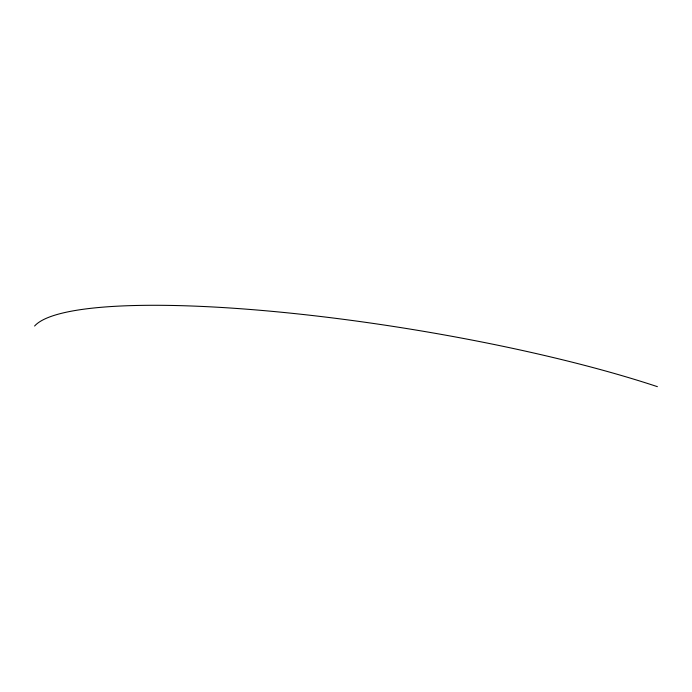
<?xml version="1.0" encoding="UTF-8"?>
<svg xmlns="http://www.w3.org/2000/svg" width="692" height="692" viewBox="0 0 692 692"><rect width="100%" height="100%" fill="white"/><g stroke="black" fill="none" stroke-linecap="round" stroke-linejoin="round"><path stroke-width="1.04" d="M34.6 326.027A372.218 63.993 9.2 0 1 280.84 312.178A372.218 63.993 9.2 0 1 657.4 386.664"/></g></svg>
